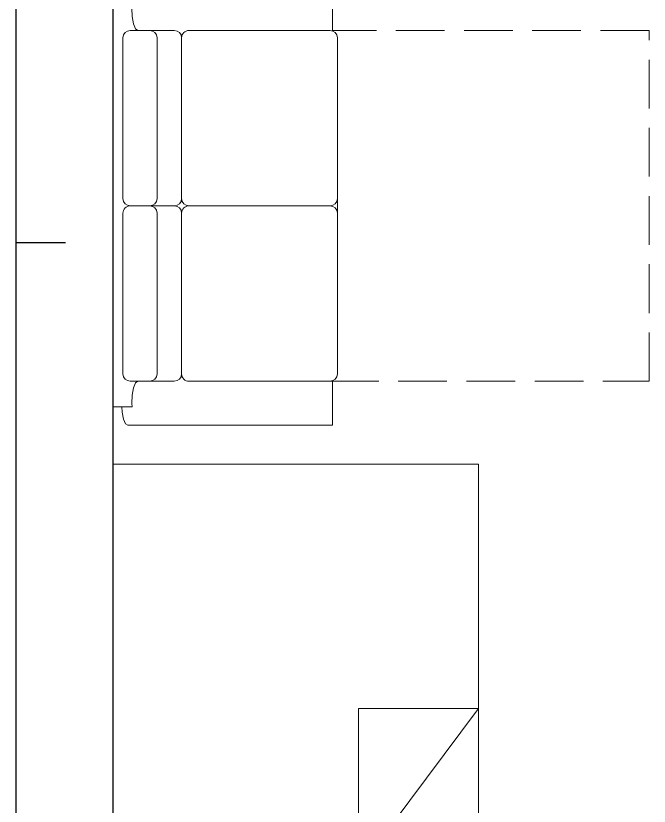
# Model space of a CAD drawing. Header units: millimetres. Extents: x 21366 to 66050, y 8191 to 52826.
# Drawn here: x 31175 to 33775, y 24472 to 27716 of the extents above; entities that cross this region are included whole.
import ezdxf

# ---------------------------------------------------------------- set-up
doc = ezdxf.new("R2010")
doc.units = ezdxf.units.MM
doc.linetypes.add('секция_тип 7 (18 уч)$0$GOST2.303 4', pattern=[7, 5, -2, 0])
doc.layers.add('АР - мебель', color=7, linetype='Continuous', lineweight=9, true_color=0x787878)
doc.layers.add('АР - Наружная стена', color=144, linetype='Continuous', lineweight=30)

# ---------------------------------------------------------------- blocks, each defined once
blk = doc.blocks.new('КРТД 1800х2000-900 раскладной')
at = {"layer": 'АР - мебель', "linetype": 'ByBlock'}
for p, q in [((-900, 900), (-900, 720)), ((-900, 900), (-100, 900)), ((-100, 900), (-59.9, 900)), ((-50.5, 894.3), (-59.9, 900)), ((-42.4, 875.5), (-50.5, 894.3)), ((-36.9, 846.5), (-42.4, 875.5)), ((-35.6, 825.1), (-36.9, 846.5)), ((-77.9, 776.8), (-76.2, 811.8)), ((-76.2, 811.8), (-77, 825.1)), ((-77, 825.1), (0, 825.1)), ((0, 720.1), (0, 825.1)), ((-91, 727.1), (-83.1, 747)), ((-83.1, 747), (-77.9, 776.8)), ((-890, 720), (-310.6, 720)), ((-70, 720), (-250.6, 720)), ((-100.4, 720.1), (-91, 727.1)), ((0, 720), (0, -720)), ((-920, 690), (-920, -690)), ((-280.6, 690), (-280.6, 30)), ((-280.6, 690), (-280.6, 30)), ((-180, 690), (-180, 30)), ((-40, 30), (-40, 690)), ((-250.6, 0), (-70, 0)), ((-70, 0), (-250.6, 0)), ((-310.6, 0), (-890, 0)), ((-890, 0), (-310.6, 0)), ((-280.6, -30), (-280.6, -690)), ((-280.6, -30), (-280.6, -690)), ((-180, -30), (-180, -690)), ((-40, -690), (-40, -30)), ((-900, -900), (-900, -720)), ((-310.6, -720), (-890, -720)), ((-250.6, -720), (-70, -720)), ((-91, -727.1), (-100.4, -720.1)), ((-83.1, -747), (-91, -727.1)), ((0, -825.1), (0, -720)), ((-77.9, -776.8), (-83.1, -747)), ((-76.2, -811.8), (-77.9, -776.8)), ((-77, -825.1), (-76.2, -811.8)), ((-77, -825.1), (0, -825.1)), ((-36.9, -846.5), (-35.6, -825.1)), ((-50.5, -894.3), (-42.4, -875.5)), ((-42.4, -875.5), (-36.9, -846.5)), ((-900, -900), (-100, -900)), ((-100, -900), (-59.9, -900)), ((-59.9, -900), (-50.5, -894.3))]:
    blk.add_line(p, q, dxfattribs=at)
at = {"layer": 'АР - мебель', "linetype": 'секция_тип 7 (18 уч)$0$GOST2.303 4', "ltscale": 40}
blk.add_lwpolyline([(-890, -720), (-2200, -720), (-2200, 720), (-900, 720)], dxfattribs=at)
at = {"layer": 'АР - мебель', "linetype": 'ByBlock'}
for centre, major_axis, start_param, end_param in [((-890, 690), (21.2, 21.2), 0.785381, 2.356177), ((-310.6, 690), (21.2, 21.2), -0.785416, 0.785381), ((-250.6, 690), (21.2, -21.2), 2.356177, 3.926973), ((-150, 690), (21.2, -21.2), 2.356177, 3.926973), ((-70, 690), (21.2, -21.2), 0.785381, 2.356177), ((-890, 30), (21.2, 21.2), 2.356177, 3.926973), ((-310.6, 30), (21.2, -21.2), 5.49777, 7.068566), ((-250.6, 30), (21.2, 21.2), 2.356177, 3.926973), ((-150, 30), (21.2, 21.2), 2.356177, 3.926973), ((-70, 30), (21.2, -21.2), 5.49777, 7.068566), ((-70, -30), (21.2, 21.2), -0.785416, 0.785381), ((-890, -30), (21.2, 21.2), 0.785381, 2.356177), ((-310.6, -30), (21.2, 21.2), -0.785416, 0.785381), ((-250.6, -30), (21.2, -21.2), 2.356177, 3.926973), ((-150, -30), (21.2, 21.2), 0.785381, 2.356177), ((-890, -690), (21.2, 21.2), 2.356177, 3.926973), ((-310.6, -690), (21.2, 21.2), 3.926973, 5.49777), ((-250.6, -690), (21.2, 21.2), 2.356177, 3.926973), ((-150, -690), (21.2, 21.2), 2.356177, 3.926973), ((-70, -690), (21.2, -21.2), 5.49777, 7.068566)]:
    blk.add_ellipse(centre, major_axis=major_axis, ratio=1, start_param=start_param, end_param=end_param, dxfattribs=at)
blk = doc.blocks.new('КРТ28 1500х2000')
for p, q in [((0, 2000), (-1500, 2000)), ((-1500, 2000), (-1500, 0)), ((0, 0), (0, 2000)), ((-1352.9, 1944.6), (-1352.9, 1569.5)), ((-783.1, 1944.6), (-1352.9, 1944.6)), ((-783.1, 1660.8), (-783.1, 1944.6)), ((-150.3, 1944.6), (-667.7, 1944.6)), ((-667.7, 1944.6), (-667.7, 1660.8)), ((-150.3, 1660.8), (-150.3, 1944.6)), ((-1006.8, 1660.8), (-1500, 1003.2)), ((0, 1660.8), (-1006.8, 1660.8)), ((-1006.8, 1660.8), (-1006.8, 1003.2)), ((-1076.7, 1569.5), (-1352.9, 1569.5)), ((-1500, 1003.2), (-1006.8, 1003.2)), ((-1500, 0), (0, 0))]:
    blk.add_line(p, q)
blk = doc.blocks.new('Квартира 1С 3500 тип 1')
at = {"layer": 'АР - Наружная стена'}
blk.add_lwpolyline([(3900, 0), (3900, -8550), (3500, -8550), (3500, 0)], close=True, dxfattribs=at)
blk.add_blockref('КРТД 1800х2000-900 раскладной', (3500, -5090))
at = {"layer": 'АР - мебель', "xscale": -1, "rotation": 180}
blk.add_blockref('КРТ28 1500х2000', (3500, -6150), dxfattribs=at)
blk = doc.blocks.new('H_Section_3')
blk.add_line((-4626.3, -28064.5, 0), (-4515, -27893.3, 0))
at = {"xscale": -1, "rotation": 56.96711930257284}
blk.add_blockref('Квартира 1С 3500 тип 1', (-6893.4, -21938.5, 0), dxfattribs=at)

msp = doc.modelspace()

# ---------------------------------------------------------------- block references
at = {"rotation": 303.0328806974269}
msp.add_blockref('H_Section_3', (57225.5, 38206.1, 0), dxfattribs=at)

doc.saveas('drawing.dxf')
